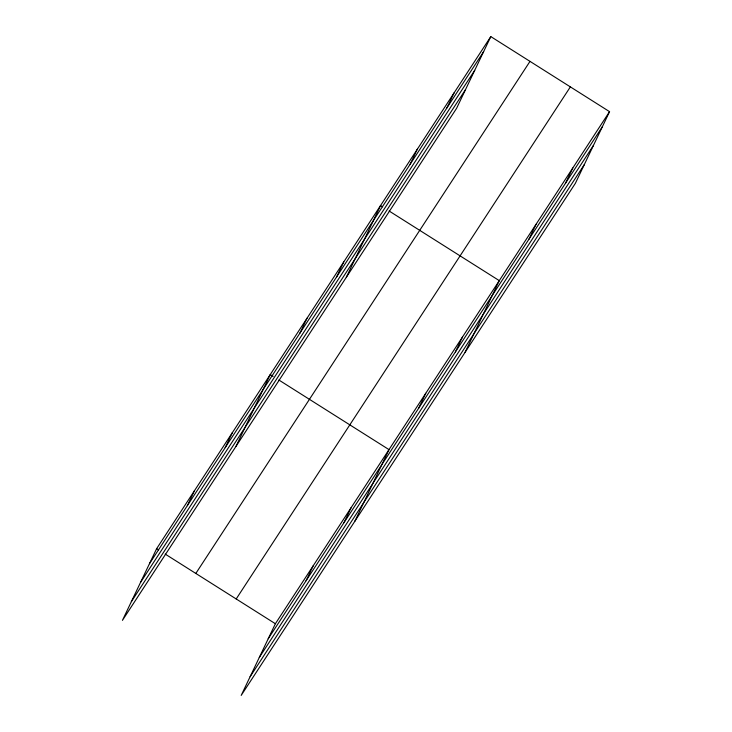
<?xml version="1.0" encoding="UTF-8"?>
<svg xmlns="http://www.w3.org/2000/svg" width="732" height="732" viewBox="0 0 732 732"><rect width="100%" height="100%" fill="white"/><g stroke="black" fill="none" stroke-linecap="round" stroke-linejoin="round"><path stroke-width="1.1" d="M490.806 36.6L156.63 548.671L122.445 620.343L456.622 108.272L490.806 36.6L609.555 111.657L575.37 183.329L241.194 695.4L275.378 623.728L609.555 111.657M187.337 505.666L194.502 490.632M225.209 447.627L232.373 432.594M236.061 446.236L270.245 374.564L273.118 376.376M299.836 333.27L307.01 318.237M336.601 276.943L343.765 261.91M346.337 277.254L380.53 205.582L382.443 206.79M410.121 164.288L417.286 149.255M446.877 107.961L454.041 92.927M306.086 580.723L313.259 565.69M343.958 522.685L351.131 507.66M354.819 521.294L389.003 449.622L278.855 380M418.594 408.328L425.759 393.294M455.35 352L462.523 336.967M465.095 352.312L499.279 280.64L389.131 211.017M528.87 239.346L536.034 224.312M565.626 183.018L572.799 167.985M149.465 563.695L483.632 51.633M140.544 582.388L474.72 70.327M131.357 601.649L465.534 89.579M195.819 573.44L529.995 61.369M236.198 598.959L570.365 86.888M268.214 638.752L602.39 126.691M259.302 657.446L593.469 145.384M250.115 676.707L584.282 164.645M156.63 548.671L158.542 549.878M165.231 554.106L275.378 623.728"/></g></svg>
